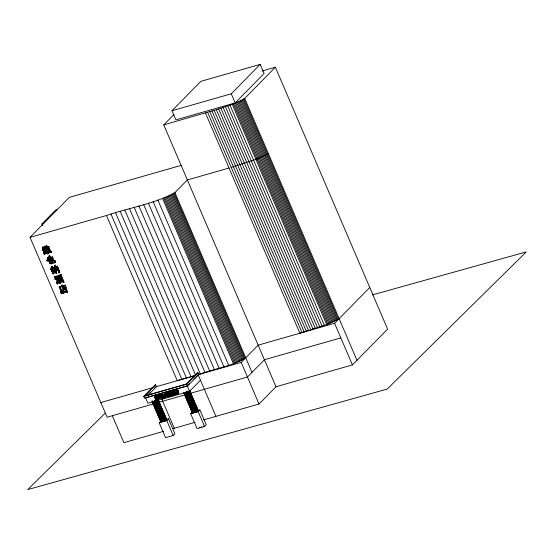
<?xml version="1.0" encoding="UTF-8"?>
<svg xmlns="http://www.w3.org/2000/svg" width="554" height="554" viewBox="0 0 554 554"><rect width="100%" height="100%" fill="white"/><g stroke="black" fill="none" stroke-linecap="round" stroke-linejoin="round"><path stroke-width="0.83" d="M54.285 260.775C55.906 260.304 55.442 263.725 55.352 260.858C53.295 259.84 55.379 263.399 54.361 260.692M164.213 396.678L164.559 396.616C165.937 398.596 157.987 398.804 164.095 397.814M61.169 292.837L60.248 289.354L61.03 293.308L61.847 293.558C62.159 290.137 57.339 281.051 61.778 291.82M61.847 293.558L61.854 292.775M175.466 394.095C175.777 395.175 174.912 391.477 175.542 394.019M59.486 280.185C56.743 269.556 61.162 281.072 58.793 279.978L58.959 279.029L58.966 279.493M171.158 391.311L171.705 393.776L171.158 391.311L171.574 391.193C172.557 391.913 170.66 392.17 171.844 391.81M44.971 246.786L44.846 246.184L44.888 250.006L45.58 250.221L45.677 249.127L47.63 254.016L48.309 253.774L45.864 248.067L48.309 253.774M45.58 250.221L45.677 249.127M164.24 420.728L164.926 420.915L166.768 419.904L156.519 396.172L157.987 399.593L157.558 399.773C156.63 398.194 156.837 396.366 155.909 397.37L155.909 395.044L156.429 395.05L156.353 395.937L158.319 395.3C158.88 396.089 156.72 395.861 158.465 395.639M44.673 248.178L44.32 251.745L44.673 248.178L43.877 248.144L43.981 249.39L43.067 249.819C44.23 247.998 41.799 246.343 43.191 247.049M43.067 249.819L43.267 246.973M155.245 398.347L155.349 398.991C156.186 398.776 157.218 397.571 155.563 398.409L155.806 396.242L155.328 396.221L155.397 396.962L154.815 397.253L154.968 395.514L154.386 395.598L154.968 395.514M54.389 270.276L54.479 270.906L54.389 270.276L52.769 271.135L53.627 267.831L52.879 267.748L52.81 268.822L51.536 269.161L52.152 266.46L51.404 266.37L50.774 269.452L51.287 269.985L52.727 269.292L52.124 271.218L52.526 270.137M164.808 393.098L164.76 393.465L164.988 392.738L164.538 392.689L164.129 394.566L164.434 394.884L165.334 394.441L165.05 396.172L166.429 395.362L165.327 395.577L165.875 393.562C164.919 393.091 165.466 395.141 165.424 393.513M42.485 248.919L42.436 249.646L42.423 246.987M155.238 398.146L155.383 397.329L154.663 397.744L154.351 397.412L154.455 395.521M154.351 397.412L154.441 396.172M163.229 420.68L162.308 421.615L160.944 421.67M166.768 419.904L158.132 399.663M192.667 412.501C191.781 413.603 195.659 412.176 194.766 411.664L186.463 392.287M195.784 411.712L196.802 411.788L198.311 410.791L189.676 390.639M48.856 246.606L49.022 247.25L48.856 246.606L45.636 247.624L45.705 246.198L44.77 246.26M45.636 247.624L45.705 246.198M167.509 394.455C169.538 395.923 166.809 393.229 167.46 395.549L167.045 395.418L166.906 393.243C164.524 393.465 170.736 401.484 166.318 393.416M167.585 394.379L167.537 395.473L167.045 395.418M42.513 249.57L42.291 250.076L42.817 250.637L43.96 249.993L43.461 252.063L43.953 252.714L45.843 251.738L45.733 251.059L44.32 251.745M51.536 269.161L51.827 267.617M56.633 279.728L56.799 278.877L55.123 278.44L55.033 279.14L56.633 279.728L56.799 278.877M164.836 393.388L164.586 394.393L165.383 394.157M169.157 392.647L169.025 393.146L169.988 393.499L170.12 392.959L169.081 392.724L170.12 392.959M55.033 279.14L55.123 278.44M155.806 396.242L155.722 396.886M44.888 250.006L45.026 249.016M155.909 395.044L155.909 397.37M175.542 394.483L174.974 394.413L173.866 390.535L175.632 390.03L175.265 389.621L175.632 390.03M174.905 393.354L174.974 394.413M53.676 260.401L52.478 256.474L50.518 257.935M53.752 260.325L53.703 260.221M54.521 276.965L54.701 276.217L56.12 276.709L55.912 277.464L54.521 276.965L55.912 277.464M168.721 391.837L168.859 391.359L169.711 391.657C169.877 392.557 168.312 391.99 168.859 391.359M56.48 269.196L57.893 270.172L56.48 269.196L56.328 271.086L55.635 270.871L55.899 269.002L55.352 267.305L54.299 267.658L56.771 273.434L56.203 273.6L53.509 267.326L56.203 273.6M166.906 393.243L167.211 395.037M169.559 392.142L169.711 391.657M50.774 269.452L51.176 268.233M171.775 393.693L171.283 393.645L171.221 392.35L170.75 392.488L172.017 395.708L171.657 395.805L170.251 392.267L171.082 392.031L170.819 391.408L169.801 391.775L169.725 391.339L169.801 391.775M171.269 392.807L171.283 393.645M55.504 262.104L54.624 262.811L55.116 262.617M54.694 261.834L50.802 263.164L54.34 262.215M165.875 393.562L165.764 393.866M52.152 266.46L51.979 266.931M57.817 270.248L58.115 269.625L56.3 268.621L55.857 267.16L56.993 266.834L59.098 271.889M57.893 270.172L58.115 269.625M168.354 395.044C168.977 394.019 166.055 393.686 168.492 394.711M53.676 260.456L52.644 261.163L51.938 260.428L52.983 259.895L52.173 257.575L50.788 258.566M161.664 394.857L162.841 393.984C163.679 395.521 164.06 397.308 162.481 396.387L163.139 396.034L162.654 394.642L161.823 395.237M59.818 272.187L58.987 272.817L58.378 272.305L58.918 272.893L59.818 272.187L57.346 266.169L55.566 266.737L55.199 265.214L55.566 266.737M169.441 396.387L168.693 396.276L169.053 395.923L167.89 392.966L169.129 395.847L168.693 396.276M43.461 252.063L43.655 251.765M54.555 270.83L52.311 272.125L51.834 271.592L52.201 271.141M47.547 246.537L47.048 247.029L46.176 246.232C46.806 244.75 48.44 247.991 46.55 245.789M46.176 246.232L46.626 245.713M157.53 395.251L157.204 395.584L156.678 395.099L156.983 394.76L157.53 395.251L156.983 394.76M42.582 225.589L41.903 224.003L55.504 210.16L57.242 209.661M153.603 403.859L107.13 417.231L30.034 237.347L69.333 197.356L181.449 165.3M171.969 110.738L200.853 81.341L260.165 64.382L264.078 73.502L235.194 102.899L175.881 119.858L171.969 110.738L231.288 93.778L260.165 64.382M262.07 71.03L275.366 67.228L387.606 329.097L352.427 364.899L275.996 386.754L163.762 124.885L174.018 114.443M43.981 249.39L43.877 248.144M42.291 250.076L42.893 250.56M43.351 250.263L43.96 249.993M47.048 247.029L46.252 246.156M47.062 247.721L47.471 248.933L46.273 249.272L47.547 248.857L47.062 247.721L45.788 248.144M51.3 251.488L49.548 252.028L47.63 247.555L49.548 252.028L51.3 251.488L51.543 252.056L47.921 253.116L51.543 252.056M46.564 249.702L47.762 249.355L48.191 250.602L47.762 249.355M43.953 252.714L43.537 251.987M45.733 251.059L45.843 251.738M48.115 248.691L49.334 248.31L49.5 248.954L49.334 248.31M43.925 253.732L45.123 253.164L43.925 253.732L44.507 254.424L46.841 252.991L46.612 252.382L45.047 253.24M48.33 249.196L49.576 248.878M47.062 250.865L48.267 250.526M44.507 254.424L44.001 253.656M46.612 252.382L46.841 252.991M48.835 250.36L50.082 249.965L50.248 250.609L50.082 249.965M47.028 252.264L45.608 249.203M48.482 251.024L47.201 251.447L48.482 251.024L48.981 252.195L47.706 252.61L48.981 252.195M49.05 250.865L50.324 250.533M48.863 256.066L49.895 258.393L48.863 256.066L49.701 255.768L52.166 261.696L51.397 261.973L50.248 258.947L51.397 261.973M48.496 260.158L49.929 263.545L51.217 263.787L50.005 263.462L48.496 260.158L47.298 261.01L46.841 260.352L48.136 259.57L47.325 257.852L48.156 257.562L50.165 262.658L48.676 259.189L49.971 258.316M49.701 255.768L52.09 261.772M48.156 257.562L47.325 257.852M46.841 260.352L48.212 259.494L47.402 257.776M47.298 261.01L46.91 260.276M49.043 259.778L50.248 258.947M52.173 257.575L52.914 259.971M51.938 260.428L52.9 260.061M52.36 260.809L52.014 260.352M50.878 263.088L50.4 262.852M52.644 261.163L53.26 260.809M51.404 266.37L52.076 266.536M54.486 265.38C56.605 268.939 52.949 264.937 55.199 265.214M52.879 267.748L53.627 267.831M51.287 269.985L51.924 269.611M54.299 267.658L55.352 267.305M55.857 267.16L56.993 266.834L59.029 271.966M51.834 271.592L52.311 272.125M57.346 266.169L59.742 272.263M55.899 269.002L55.691 268.184M52.561 273.288L53.142 273.911L52.561 273.288L55.081 271.799L55.165 272.506L55.081 271.799M55.788 270.359L55.635 270.871M56.771 273.434L54.368 267.582M56.065 276.259L56.321 276.862L56.065 276.259L61.196 274.736L61.376 275.414L61.196 274.736M58.329 277.409L57.962 276.301L58.329 277.409L56.944 277.803L59.416 283.579L60.095 283.329L57.845 278.094L58.634 277.866L58.883 279.105M58.745 275.476L61.12 274.812M56.944 277.803L58.405 277.332M59.23 275.934L59.597 277.048L58.897 277.249L59.673 276.972L59.23 275.934L58.454 276.211M59.721 275.85L61.016 278.704L59.721 275.85L61.452 275.338M60.019 283.406L57.845 278.094M57.768 278.17L58.634 277.866M58.842 278.496L58.558 277.942M59.901 277.506C58.613 276.834 60.878 280.206 61.979 279.043L62.249 279.922L61.979 279.043M61.536 276.439L60.164 276.882L61.536 276.439L63.966 282.111L63.288 282.36L63.121 281.716L63.288 282.36M57.477 280.781L57.782 283.897L56.917 283.62L56.563 280.649L57.477 280.781L57.782 283.897M61.162 277.145C60.019 276.571 61.826 279.077 61.75 278.51M58.163 280.566L57.02 277.727M58.793 279.978L59.562 280.109M56.889 282.485L56.993 283.544L57.858 283.821M60.982 279.348L60.455 278.807M59.008 280.795L62.318 279.846M59.236 281.328L62.554 280.379L62.817 281.259L62.554 280.379M59.576 282.131L62.893 281.183M63.89 282.187L62.699 279.237M59.804 282.665L63.121 281.716M59.416 283.579L60.095 283.329M163.762 124.885L216.399 109.664L233.386 103.944L240.997 100.558L244.723 98.411L275.366 67.228M61.39 285.448L62 286.141L61.39 285.448L62.103 284.964L62.789 285.912L62.103 284.964M62.464 286.965C65.767 293.087 60.885 287.18 63.128 286.771L64.146 289.493L63.128 286.771M65.67 285.67C62.304 286.072 66.425 286.48 65.414 285.068L62.789 285.912M65.414 285.068L65.594 285.746M65.137 287.325L63.447 287.858L66.134 287C67.699 288.343 60.296 288.669 65.289 287.935M63.738 293.17C60.109 286.792 65.587 293.481 63.108 293.35L61.75 290.178L63.627 289.59M66.134 287L65.06 287.401M62.422 291.674L63.108 293.35M61.03 293.308L61.923 293.481M67.45 292.069L66.182 288.856L67.45 292.069L66.819 292.256L66.639 291.577L66.819 292.256M65.781 289.569L66.335 291.12L63.239 292L66.411 291.044L65.781 289.569L62.609 290.531M30.034 237.347L106.465 215.499C129.117 207.674 153.777 204.191 174.925 192.605L187.363 179.946L229.051 168.028M155.639 384.815L144.76 395.895L186.449 383.977L197.328 372.897L198.027 372.697L198.81 374.532L187.626 385.916L144.546 398.236L143.763 396.401L154.947 385.016L155.639 384.815L156.429 386.657L147.96 395.265M148.077 394.642L150.432 392.246M154.552 388.049L155.729 386.851L195.666 375.432M154.808 396.297L154.815 397.253M155.376 396.532L155.328 396.221M156.429 395.05L155.833 395.12M156.678 395.099L157.204 395.584M154.663 397.744L154.94 397.564M156.353 395.937L157.571 395.591M157.239 395.965L157.461 396.719L156.74 396.927L157.537 396.643L157.239 395.965L156.45 396.249M157.509 395.944L158.659 398.624L157.772 395.812M155.051 398.603L155.349 398.991M158.319 395.3L158.389 395.715M155.563 398.409L156.443 397.966M157.876 396.546L158.603 396.318L158.679 396.733L158.603 396.318M160.639 393.769L161.256 395.161L160.639 393.769C161.616 393.222 163.118 397.052 162.156 397.315L161.498 395.466L162.156 397.315M157.585 397.024L157.89 397.724L157.585 397.024L156.865 397.225L157.661 396.948M160.203 395.868C160.134 392.966 159.22 397.917 160.272 395.791M158.001 396.851L158.749 396.657M155.335 399.6L155.681 400.016L155.335 399.6L156.976 398.762L157.031 399.205L156.976 398.762M161.803 398.028C158.756 389.365 160.383 401.352 164.123 397.315M157.246 397.855L157.966 397.647M162.571 397.19L161.415 394.275M157.142 398.769L156.415 396.809M158.015 398.021L158.319 398.728L158.015 398.021L157.294 398.229L158.091 397.945M158.43 397.848L159.199 397.654L158.229 397.627L159.053 397.315M160.605 395.563L161.332 395.085M159.497 396.262L159.697 396.733L160.445 396.193L161.816 398.368M157.675 398.852L158.396 398.645M159.697 396.733L160.445 396.193M160.771 395.965L161.498 395.466M157.8 399.157L159.933 398.568L159.787 398.229L158.659 398.624M162.841 393.984L163.562 395.888M157.558 399.773L157.218 398.693M162.654 394.642L163.014 396.214M164.538 392.689L164.988 392.738M159.164 398.762L159.933 398.568M159.787 398.229L159.857 398.645M166.699 393.021C165.584 390.861 167.807 393.714 165.771 393.292L167.384 397.052L167.8 396.879M164.129 394.566L164.434 394.884M162.481 396.387L163.139 396.034M167.003 392.938L166.816 391.99L167.003 392.938L168.104 392.564L169.531 395.958L169.012 396.629M161.56 398.319L161.193 397.938M165.771 393.292L166.775 392.945M165.334 394.441L165.258 394.898M166.158 394.143L165.847 393.208M167.89 392.966L167.135 393.236L167.814 393.042M164.76 395.847L165.05 396.172M165.48 395.057L165.327 395.577M164.116 396.962L163.922 397.46L163.963 396.512M164.559 396.616L164.649 397.176M169.531 395.958L168.409 393.333M165.203 396.872L165.549 397.239L165.203 396.872L166.74 395.944L166.768 396.401L166.74 395.944M169.025 393.146L169.988 393.499M170.819 391.408L171.006 392.107L170.251 392.267M171.082 391.387L171.574 391.193M171.844 391.172L172.91 390.833L171.844 391.172L172.619 392.883M167.017 396.145L166.235 394.067M172.682 390.549L172.834 390.909M171.221 392.35L170.674 392.564M170.023 393.97L170.528 394.102L170.023 393.97L170.161 395.833L170.68 395.999L170.528 394.102M171.906 392.211L172.772 393.243L171.491 392.329L171.982 392.135M167.384 397.052L167.093 396.068M172.883 391.567L174.344 394.974L172.883 391.567L172.107 391.789L172.959 391.491M174.78 392.654L173.866 390.535M170.078 394.663L170.161 395.833M172.661 391.99L173.014 392.814L172.661 391.99L172.246 392.114L172.737 391.913M170.909 393.998L171.657 395.805M172.46 392.613L171.92 391.096M176.747 389.767L175.57 389.455L176.027 389.974L177.633 389.434L177.786 389.801L174.351 390.812L175.064 392.544L174.427 390.736L177.786 389.801M170.68 395.999L170.577 394.649M173.229 393.056L173.36 393.617L171.366 394.185L173.43 393.541L173.229 393.056L172.772 393.243M178.229 393.021C173.104 393.818 179.828 394.019 177.855 392.142L175.999 392.668L176.678 394.254L176.22 394.434L175.403 392.537L176.484 392.225L175.86 390.57L176.262 390.459L176.92 392.045L176.262 390.459M171.788 394.905L173.776 394.337L173.568 393.859L171.505 394.503L173.568 393.859M171.927 395.231L173.914 394.656L173.984 395.078L173.914 394.656M177.633 389.434L177.709 389.877M176.054 391.228L175.86 390.57M172.017 395.708L170.75 392.488M176.497 391.062L178.063 390.598C178.679 391.353 176.629 391.179 178.222 390.958M175.403 392.537L176.56 392.149L176.13 391.145M176.636 391.387L177.605 391.11M173.776 394.337L173.492 393.936M176.678 394.254L175.999 392.668M178.063 390.598L178.146 391.034M175.812 393.43L175.48 392.461M176.844 392.121C178.09 390.563 179.461 393.7 178.45 393.776L178.367 393.34L178.45 393.776M175.923 392.744L177.855 392.142M176.22 394.434L175.888 393.354M143.763 396.401L186.843 384.081L198.027 372.697M178.485 392.668L178.021 391.789M200.479 380.238L189.593 391.318L147.904 403.236L145.543 397.73L187.238 385.813L189.655 383.347M193.886 379.04L198.117 374.733L241.198 362.413L258.164 345.142L334.595 323.294L369.767 287.491M166.242 419.537L168.52 418.886L174.877 433.727L173.173 435.465L165.577 437.632L159.22 422.792L160.923 421.061M159.22 422.792L166.809 420.625L168.52 418.886M198.235 410.389L199.897 409.918L206.254 424.752L204.551 426.49L197.065 428.63L190.701 413.79L192.411 412.058M190.701 413.79L198.194 411.65L199.897 409.918M203.685 419.849L259.03 404.025L276.148 386.595M105.26 413.125L27.7 489.618L387.184 389.095L526.3 251.883L372.357 294.929M201.282 426.795L200.853 427.106M53.142 273.911L55.241 272.429M165.549 397.239L166.837 396.325M155.681 400.016L157.107 399.129M198.782 374.421C214.329 368.784 231.44 366.485 245.734 357.801M175.189 389.697L175.646 389.379M268.33 153.479L256.987 159.012L231.212 167.405M205.451 112.961L299.853 333.224L327.788 324.208L339.131 318.675M203.844 426.338L203.159 426.628M200.216 427.432L199.239 427.75M58.378 272.305L58.987 272.035M56.321 276.862L57.962 276.301M172.758 390.473L169.649 391.415M106.465 215.499L177.273 380.695L194.911 375.577M155.252 403.381L156.9 402.903M158.555 402.433L185.569 394.697M41.903 224.003L43.641 223.504M47.554 247.638L49.098 247.174M51.474 261.897L52.166 261.696M51.217 263.787L54.701 262.734M53.509 267.326L55.137 266.806M56.279 273.524L56.847 273.357M63.364 282.284L63.966 282.111M62.076 286.058L59.063 286.979L60.171 289.43M59.991 287.311L64.299 286.023M62.387 287.041L63.052 286.847M64.146 289.493L66.182 288.856M66.639 291.577L63.468 292.54L66.563 291.653M63.184 293.274L63.814 293.094M66.895 292.173L67.526 291.993M100.842 402.55L152.405 387.807M340.849 337.878L264.417 359.733L247.451 377.004L190.472 393.298M173.797 390.612L175.556 390.106M159.718 394.843L160.245 394.635M167.079 392.862L168.104 392.564M175.791 390.646L176.186 390.535M166.242 393.492L166.83 393.326M176.92 392.045L178.097 391.713M162.232 397.232L162.647 397.114M178.367 393.34L176.435 393.949L178.291 393.416M171.733 395.729L172.093 395.625M173.984 395.078L174.42 394.898M163.527 431.331L123.881 442.667L112.344 415.742M172.606 428.734L195.105 422.3M165.985 419.842L166.775 419.807M54.417 265.456L55.123 265.29M166.311 392.17L166.816 391.99M43.801 248.22L44.597 248.254M155.252 396.297L155.729 396.318M165.348 393.589L165.798 393.645M44.964 249.93L45.657 250.145M170.237 395.757L170.757 395.923M168.79 391.436L169.635 391.733M168.797 391.761L169.628 392.066M55.109 279.064L56.709 279.652M50.85 269.376L51.363 269.909M168.769 396.2L169.088 396.553M52.436 260.733L52.72 261.086M244.723 98.411L356.963 360.287M243.864 98.951L338.265 319.215M242.95 99.485L337.358 319.748M241.994 100.025L336.396 320.288M240.997 100.558L335.399 320.821M239.965 101.084L334.367 321.348M334.595 323.294L352.427 364.899M238.906 101.604L333.307 321.867M237.818 102.109L332.227 322.373M236.717 102.601L331.126 322.857M235.609 103.072L330.011 323.328M231.288 93.778L235.194 102.899M234.494 103.522L328.903 323.778M233.386 103.944L327.788 324.208M232.285 104.346L326.687 324.609M229.986 105.156L324.388 325.413M227.694 105.946L322.096 326.209M225.409 106.721L319.817 326.985M223.144 107.483L317.546 327.746M220.88 108.224L315.288 328.487M218.636 108.951L313.038 329.214M216.399 109.664L310.808 329.928M214.176 110.357L308.585 330.62M211.974 111.035L306.376 331.299M209.779 111.693L304.188 331.957M207.605 112.337L302.013 332.601M174.925 192.605L251.98 372.392M174.122 193.138L244.923 358.334M173.25 193.671L244.051 358.874M172.315 194.212L243.123 359.414M171.331 194.752L242.133 359.948M170.3 195.285L241.108 360.481M241.198 362.413L259.03 404.025M169.233 195.804L240.041 361M168.146 196.31L238.947 361.506M167.031 196.795L237.839 361.991M165.916 197.252L236.717 362.448M164.801 197.681L235.602 362.877M163.693 198.083L234.494 363.279M162.606 198.45L233.414 363.646M157.835 199.98L228.636 365.183M153.07 201.497L223.878 366.693M148.327 202.993L219.135 368.188M143.604 204.468L214.405 369.663M138.895 205.922L209.696 371.118M134.2 207.348L205.008 372.551M129.532 208.761L200.333 373.957M198.117 374.733L215.949 416.338M124.879 210.153L195.68 375.349M120.246 211.524L191.047 376.72M115.634 212.868L186.435 378.063M186.843 384.081L187.626 385.916M189.593 390.584L198.311 410.888M189.579 390.861L198.214 411.013M187.238 385.813L189.593 391.318M189.399 391.013L198.034 411.165M198.194 411.65L204.551 426.49M189.149 391.179L197.785 411.331M188.845 391.346L197.48 411.497M188.512 391.505L197.148 411.657M188.166 391.643L196.802 411.788M187.834 391.747L196.469 411.899M187.204 391.048L196.171 411.968M111.035 214.19L181.844 379.393M186.961 391.076L195.929 412.003M187.051 391.685L195.763 411.989M186.386 391.581L195.015 411.83M186.282 391.803L194.918 411.954M186.102 391.955L194.738 412.107M186.892 393.866L187.882 396.193M188.547 397.744L189.544 400.071M190.209 401.615L191.206 403.942M191.871 405.493L192.868 407.82M193.533 409.371L194.53 411.691M185.853 392.121L194.489 412.273M185.555 392.287L194.191 412.439M185.216 392.447L193.852 412.598M184.87 392.585L193.505 412.73M184.537 392.689L193.173 412.841M184.24 392.765L192.875 412.91M183.852 392.502L192.64 412.945M183.755 392.627L192.467 412.931L183.748 392.724M177.779 392.218L178.153 393.098M171.498 391.269L171.768 391.886M161.706 398.97L174.261 428.263M160.369 396.269L161.117 398.014M158.035 399.884L166.671 420.036M166.809 420.625L173.173 435.465M157.855 400.036L166.491 420.181M157.606 400.196L166.242 420.348M157.301 400.362L165.937 420.514M156.969 400.521L165.604 420.673M156.29 399.884L165.258 420.811M155.958 399.995L164.926 420.915M155.993 400.84L164.628 420.992M156.11 401.2L164.413 420.576M155.605 400.577L164.386 421.019M155.508 400.708L164.219 421.005M154.76 400.549L163.472 420.846M154.739 400.826L163.375 420.978M154.926 401.304L162.897 419.904M154.559 400.978L163.201 421.123M154.684 401.338L155.681 403.665M156.346 405.209L157.343 407.536M158.001 409.087L158.998 411.414M159.663 412.959L160.66 415.285M161.325 416.837L162.322 419.163M154.31 401.138L162.952 421.289M154.012 401.304L162.647 421.456M153.673 401.463L162.308 421.615M153.326 401.602L161.962 421.753M152.994 401.712L161.63 421.857M152.364 401.006L161.339 421.933M152.128 401.041L161.096 421.961M151.955 401.027L160.93 421.947M152.205 401.74L160.84 421.892M51.224 251.571L51.467 252.132M61.085 277.222L61.674 278.586M48.406 251.101L48.904 252.271M59.825 277.582L60.379 278.884M61.459 276.515L62.623 279.313M58.239 280.49L59.493 283.503M168.028 392.641L168.333 393.409M55.275 267.381L55.615 268.261M167.211 393.16L167.447 394.067M175.14 392.467L175.237 393.028M161.096 393.638L161.339 394.358M163.894 396.595L164.039 397.038M170.452 394.178L170.5 394.725"/></g></svg>
